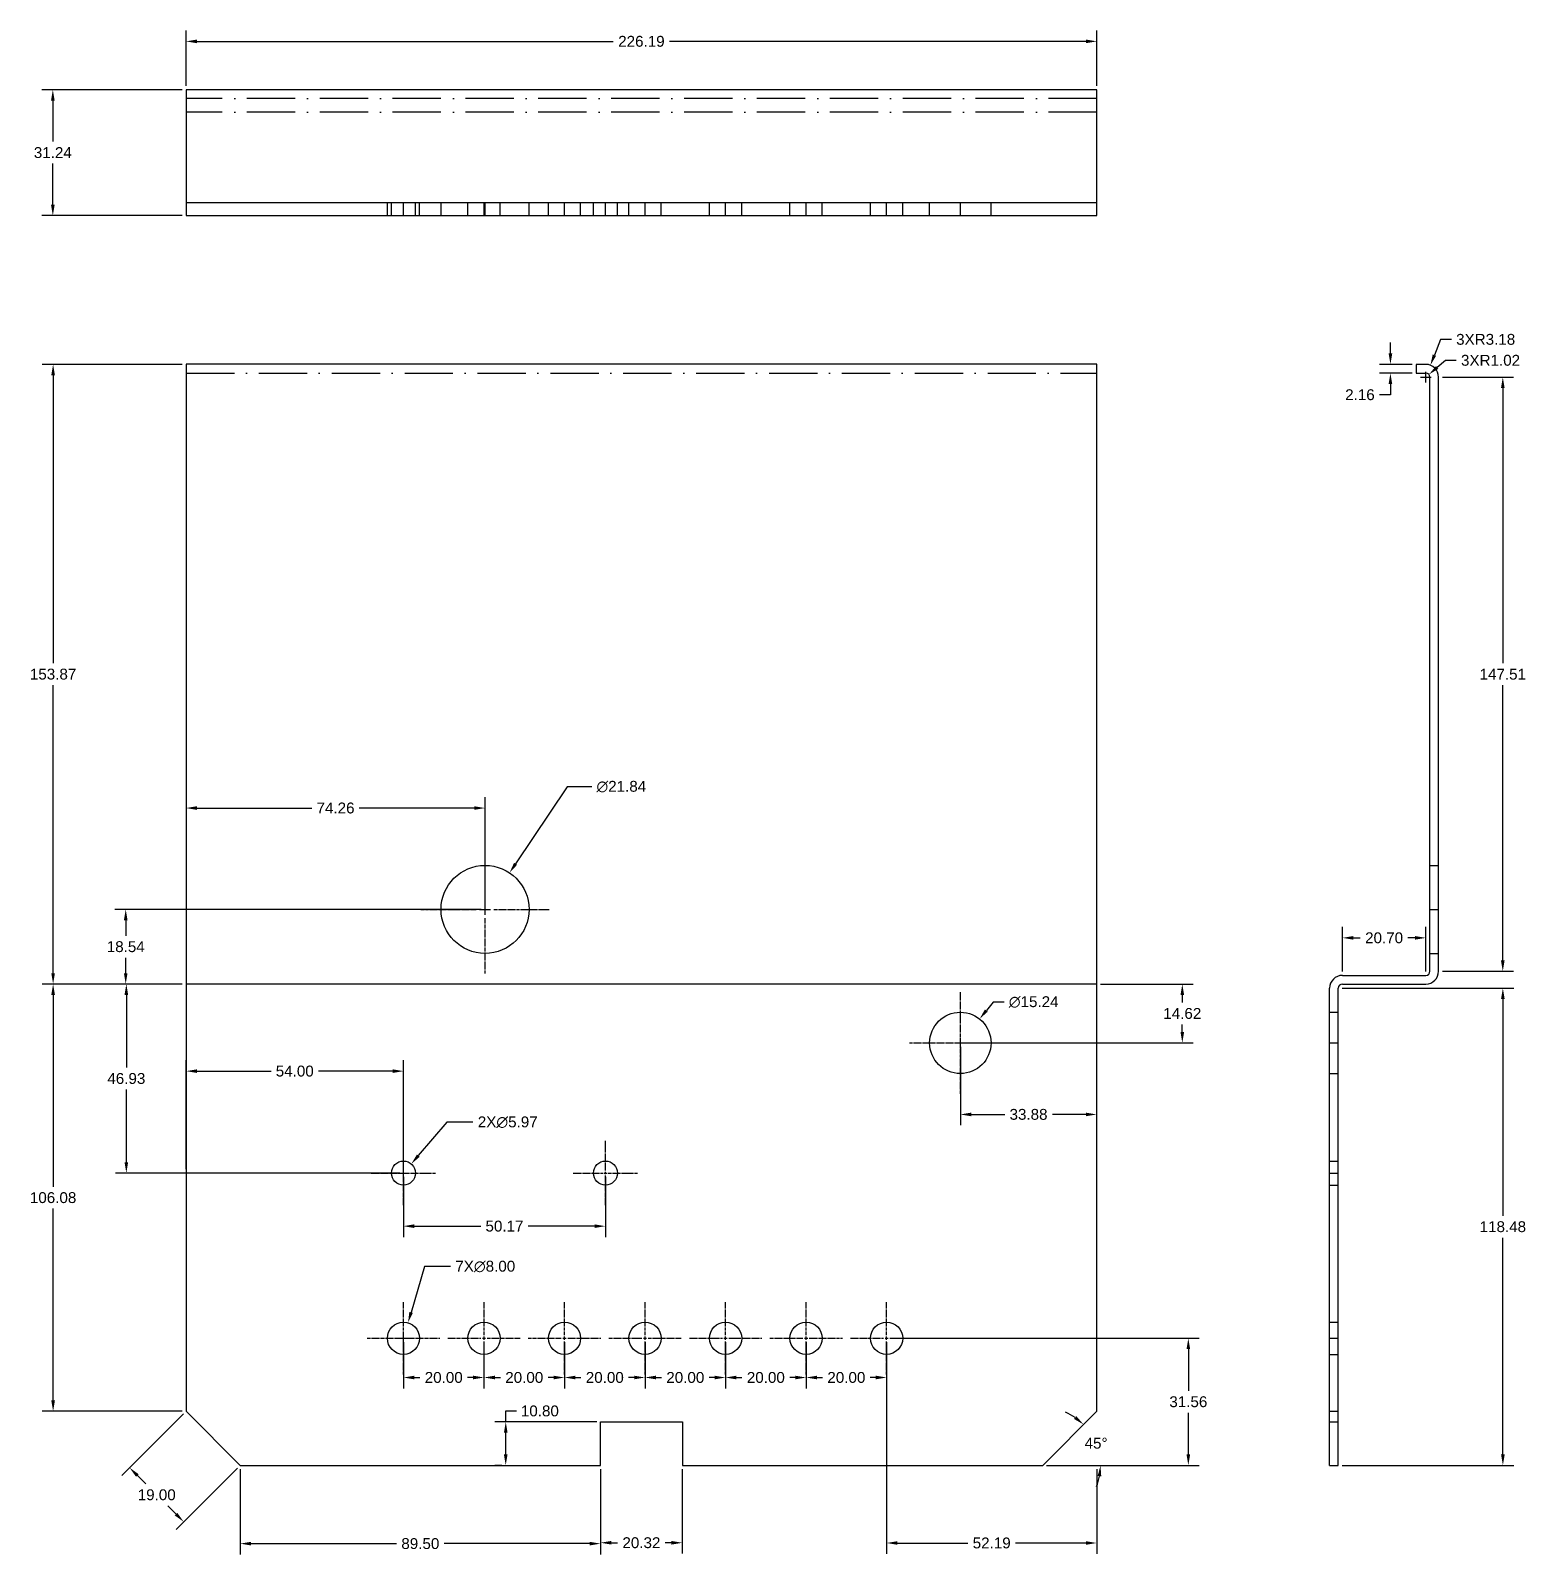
# Model space of a CAD drawing. Header units: millimetres. Extents: x 73 to 444, y 40 to 418.
import ezdxf

# ---------------------------------------------------------------- set-up
doc = ezdxf.new("R2010")
doc.units = ezdxf.units.MM
doc.header["$MEASUREMENT"] = 0
doc.linetypes.add('ACAD_ISO10W100', pattern=[18, 12, -3, 0, -3])
doc.linetypes.add('CENTER2', pattern=[1.125, 0.75, -0.125, 0.125, -0.125])
for name, color, linetype in [('Axe', 1, 'ACAD_ISO10W100'), ('Contur', 4, 'Continuous'), ('Cote', 3, 'Continuous'), ('Gauri', 6, 'Continuous'), ('Linii ascunse', 2, 'ACAD_ISO10W100')]:
    doc.layers.add(name, color=color, linetype=linetype)
doc.styles.get("Standard").update_dxf_attribs({"font": 'Arial.ttf'})
doc.dimstyles.get("Standard").update_dxf_attribs({"dimscale": 15, "dimtxt": 0.18, "dimasz": 0.18, "dimexe": 0.18, "dimexo": 0.0625, "dimgap": 0.09, "dimtad": 0, "dimtih": 1, "dimtoh": 1, "dimzin": 0, "dimdsep": 46, "dimtxsty": 'Standard', "dimcen": 0.09, "dimadec": 0, "dimazin": 0, "dimtfac": 1, "dimtofl": 0, "dimtmove": 0, "dimatfit": 3, "dimfxl": 1, "dimtolj": 1, "dimtzin": 0, "dimarcsym": 0})

# ---------------------------------------------------------------- blocks, each defined once
blk = doc.blocks.new('*U1')
at = {"layer": 'Axe', "color": 0, "linetype": 'CENTER2', "transparency": 16777216}
for p, q in [((0, 2.184), (0, 15.92)), ((-15.92, 0), (-2.184, 0)), ((2.184, 0), (15.92, 0)), ((0, -15.92), (0, -2.184))]:
    blk.add_line(p, q, dxfattribs=at)
at = {"layer": 'Axe', "color": 0, "linetype": 'Continuous', "transparency": 16777216}
for p, q in [((-1.092, 0), (1.092, 0)), ((0, -1.092), (0, 1.092))]:
    blk.add_line(p, q, dxfattribs=at)
blk = doc.blocks.new('*U2')
at = {"layer": 'Axe', "color": 0, "linetype": 'CENTER2', "transparency": 16777216}
for p, q in [((0, 1.524), (0, 12.62)), ((-12.62, 0), (-1.524, 0)), ((1.524, 0), (12.62, 0)), ((0, -12.62), (0, -1.524))]:
    blk.add_line(p, q, dxfattribs=at)
at = {"layer": 'Axe', "color": 0, "linetype": 'Continuous', "transparency": 16777216}
for p, q in [((-0.762, 0), (0.762, 0)), ((0, -0.762), (0, 0.762))]:
    blk.add_line(p, q, dxfattribs=at)
blk = doc.blocks.new('*U3')
at = {"layer": 'Axe', "color": 0, "linetype": 'CENTER2', "transparency": 16777216}
for p, q in [((0, 0.597), (0, 7.985)), ((-7.985, 0), (-0.597, 0)), ((0.597, 0), (7.985, 0)), ((0, -7.985), (0, -0.597))]:
    blk.add_line(p, q, dxfattribs=at)
at = {"layer": 'Axe', "color": 0, "linetype": 'Continuous', "transparency": 16777216}
for p, q in [((-0.2985, 0), (0.2985, 0)), ((0, -0.2985), (0, 0.2985))]:
    blk.add_line(p, q, dxfattribs=at)
blk = doc.blocks.new('*U4')
at = {"layer": 'Axe', "color": 0, "linetype": 'CENTER2', "transparency": 16777216}
for p, q in [((0, 0.597), (0, 7.985)), ((-7.985, 0), (-0.597, 0)), ((0.597, 0), (7.985, 0)), ((0, -7.985), (0, -0.597))]:
    blk.add_line(p, q, dxfattribs=at)
at = {"layer": 'Axe', "color": 0, "linetype": 'Continuous', "transparency": 16777216}
for p, q in [((-0.2985, 0), (0.2985, 0)), ((0, -0.2985), (0, 0.2985))]:
    blk.add_line(p, q, dxfattribs=at)
blk = doc.blocks.new('*U5')
at = {"layer": 'Axe', "color": 0, "linetype": 'CENTER2', "transparency": 16777216}
for p, q in [((0, 0.8), (0, 9)), ((-9, 0), (-0.8, 0)), ((0.8, 0), (9, 0)), ((0, -9), (0, -0.8))]:
    blk.add_line(p, q, dxfattribs=at)
at = {"layer": 'Axe', "color": 0, "linetype": 'Continuous', "transparency": 16777216}
for p, q in [((-0.4, 0), (0.4, 0)), ((0, -0.4), (0, 0.4))]:
    blk.add_line(p, q, dxfattribs=at)
blk = doc.blocks.new('*U6')
at = {"layer": 'Axe', "color": 0, "linetype": 'CENTER2', "transparency": 16777216}
for p, q in [((0, 0.8), (0, 9)), ((-9, 0), (-0.8, 0)), ((0.8, 0), (9, 0)), ((0, -9), (0, -0.8))]:
    blk.add_line(p, q, dxfattribs=at)
at = {"layer": 'Axe', "color": 0, "linetype": 'Continuous', "transparency": 16777216}
for p, q in [((-0.4, 0), (0.4, 0)), ((0, -0.4), (0, 0.4))]:
    blk.add_line(p, q, dxfattribs=at)
blk = doc.blocks.new('*U7')
at = {"layer": 'Axe', "color": 0, "linetype": 'CENTER2', "transparency": 16777216}
for p, q in [((0, 0.8), (0, 9)), ((-9, 0), (-0.8, 0)), ((0.8, 0), (9, 0)), ((0, -9), (0, -0.8))]:
    blk.add_line(p, q, dxfattribs=at)
at = {"layer": 'Axe', "color": 0, "linetype": 'Continuous', "transparency": 16777216}
for p, q in [((-0.4, 0), (0.4, 0)), ((0, -0.4), (0, 0.4))]:
    blk.add_line(p, q, dxfattribs=at)
blk = doc.blocks.new('*U8')
at = {"layer": 'Axe', "color": 0, "linetype": 'CENTER2', "transparency": 16777216}
for p, q in [((0, 0.8), (0, 9)), ((-9, 0), (-0.8, 0)), ((0.8, 0), (9, 0)), ((0, -9), (0, -0.8))]:
    blk.add_line(p, q, dxfattribs=at)
at = {"layer": 'Axe', "color": 0, "linetype": 'Continuous', "transparency": 16777216}
for p, q in [((-0.4, 0), (0.4, 0)), ((0, -0.4), (0, 0.4))]:
    blk.add_line(p, q, dxfattribs=at)
blk = doc.blocks.new('*U9')
at = {"layer": 'Axe', "color": 0, "linetype": 'CENTER2', "transparency": 16777216}
for p, q in [((0, 0.8), (0, 9)), ((-9, 0), (-0.8, 0)), ((0.8, 0), (9, 0)), ((0, -9), (0, -0.8))]:
    blk.add_line(p, q, dxfattribs=at)
at = {"layer": 'Axe', "color": 0, "linetype": 'Continuous', "transparency": 16777216}
for p, q in [((-0.4, 0), (0.4, 0)), ((0, -0.4), (0, 0.4))]:
    blk.add_line(p, q, dxfattribs=at)
blk = doc.blocks.new('*U10')
at = {"layer": 'Axe', "color": 0, "linetype": 'CENTER2', "transparency": 16777216}
for p, q in [((0, 0.8), (0, 9)), ((-9, 0), (-0.8, 0)), ((0.8, 0), (9, 0)), ((0, -9), (0, -0.8))]:
    blk.add_line(p, q, dxfattribs=at)
at = {"layer": 'Axe', "color": 0, "linetype": 'Continuous', "transparency": 16777216}
for p, q in [((-0.4, 0), (0.4, 0)), ((0, -0.4), (0, 0.4))]:
    blk.add_line(p, q, dxfattribs=at)
blk = doc.blocks.new('*U11')
at = {"layer": 'Axe', "color": 0, "linetype": 'CENTER2', "transparency": 16777216}
for p, q in [((0, 0.8), (0, 9)), ((-9, 0), (-0.8, 0)), ((0.8, 0), (9, 0)), ((0, -9), (0, -0.8))]:
    blk.add_line(p, q, dxfattribs=at)
at = {"layer": 'Axe', "color": 0, "linetype": 'Continuous', "transparency": 16777216}
for p, q in [((-0.4, 0), (0.4, 0)), ((0, -0.4), (0, 0.4))]:
    blk.add_line(p, q, dxfattribs=at)
blk = doc.blocks.new('*D12')
at = {"layer": 'Cote', "color": 0, "lineweight": -2, "transparency": 16777216}
for p, q in [((110.8, 335.11), (76.02, 335.11)), ((78.72, 332.41), (78.72, 260.91)), ((78.72, 183.94), (78.72, 255.45)), ((110.8, 181.24), (76.02, 181.24))]:
    blk.add_line(p, q, dxfattribs=at)
at = {"layer": 'Cote', "color": 0, "transparency": 16777216}
for points in [[(78.27, 332.41), (79.17, 332.41), (78.72, 335.11)], [(78.27, 183.94), (79.17, 183.94), (78.72, 181.24)]]:
    blk.add_solid(points, dxfattribs=at)
at = {"layer": 'Defpoints', "color": 0, "transparency": 16777216}
for p in [(111.74, 335.11), (78.72, 181.24), (111.74, 181.24)]:
    blk.add_point(p, dxfattribs=at)
at = {"layer": 'Cote', "color": 0, "transparency": 16777216, "insert": (78.72, 258.18), "char_height": 2.7, "attachment_point": 5}
blk.add_mtext('\\A1;153.87', dxfattribs=at)
blk = doc.blocks.new('*D13')
at = {"layer": 'Cote', "color": 0, "lineweight": -2, "transparency": 16777216}
for p, q in [((110.8, 181.24), (76.02, 181.24)), ((78.72, 178.54), (78.72, 130.93)), ((78.72, 77.86), (78.72, 125.48)), ((110.8, 75.16), (76.02, 75.16))]:
    blk.add_line(p, q, dxfattribs=at)
at = {"layer": 'Cote', "color": 0, "transparency": 16777216}
for points in [[(78.27, 178.54), (79.17, 178.54), (78.72, 181.24)], [(78.27, 77.86), (79.17, 77.86), (78.72, 75.16)]]:
    blk.add_solid(points, dxfattribs=at)
at = {"layer": 'Defpoints', "color": 0, "transparency": 16777216}
for p in [(111.74, 181.24), (78.72, 75.16), (111.74, 75.16)]:
    blk.add_point(p, dxfattribs=at)
at = {"layer": 'Cote', "color": 0, "transparency": 16777216, "insert": (78.72, 128.2), "char_height": 2.7, "attachment_point": 5}
blk.add_mtext('\\A1;106.08', dxfattribs=at)
blk = doc.blocks.new('*D16')
at = {"layer": 'Cote', "color": 0, "lineweight": -2, "transparency": 16777216}
for p, q in [((214.68, 60.8), (214.68, 39.82)), ((235, 60.8), (235, 39.82)), ((217.38, 42.52), (218.93, 42.52)), ((232.3, 42.52), (230.76, 42.52))]:
    blk.add_line(p, q, dxfattribs=at)
at = {"layer": 'Cote', "color": 0, "transparency": 16777216}
for points in [[(217.38, 42.97), (217.38, 42.07), (214.68, 42.52)], [(232.3, 42.97), (232.3, 42.07), (235, 42.52)]]:
    blk.add_solid(points, dxfattribs=at)
at = {"layer": 'Defpoints', "color": 0, "transparency": 16777216}
for p in [(214.68, 61.74), (235, 61.74), (235, 42.52)]:
    blk.add_point(p, dxfattribs=at)
at = {"layer": 'Cote', "color": 0, "transparency": 16777216, "insert": (224.84, 42.52), "char_height": 2.7, "attachment_point": 5}
blk.add_mtext('\\A1;20.32', dxfattribs=at)
blk = doc.blocks.new('*D18')
at = {"layer": 'Cote', "color": 0, "lineweight": -2, "transparency": 16777216}
blk.add_line((325.44, 61.74), (341.56, 61.74), dxfattribs=at)
for start, end in [(55.7931, 66.5862), (338.4138, 349.2069)]:
    blk.add_arc((324.5, 61.74), 14.35, start, end, dxfattribs=at)
at = {"layer": 'Cote', "color": 0, "transparency": 16777216}
for points in [[(332.86, 73.95), (332.29, 73.26), (334.65, 71.89)], [(338.16, 59.09), (339.05, 59.01), (338.86, 61.74)]]:
    blk.add_solid(points, dxfattribs=at)
at = {"layer": 'Defpoints', "color": 0, "transparency": 16777216}
for p in [(337.93, 75.16), (338.37, 65.45), (235, 61.74), (324.5, 61.74), (324.5, 61.74)]:
    blk.add_point(p, dxfattribs=at)
at = {"layer": 'Cote', "color": 0, "transparency": 16777216, "insert": (337.77, 67.23), "char_height": 2.7, "attachment_point": 5}
blk.add_mtext('\\A1;45°', dxfattribs=at)
blk = doc.blocks.new('*D19')
at = {"layer": 'Cote', "color": 0, "lineweight": -2, "transparency": 16777216}
for p, q in [((165.74, 133.38), (165.74, 118.43)), ((215.91, 133.38), (215.91, 118.43)), ((168.44, 121.13), (184.92, 121.13)), ((213.21, 121.13), (196.73, 121.13))]:
    blk.add_line(p, q, dxfattribs=at)
at = {"layer": 'Cote', "color": 0, "transparency": 16777216}
for points in [[(168.44, 121.58), (168.44, 120.68), (165.74, 121.13)], [(213.21, 121.58), (213.21, 120.68), (215.91, 121.13)]]:
    blk.add_solid(points, dxfattribs=at)
at = {"layer": 'Defpoints', "color": 0, "transparency": 16777216}
for p in [(165.74, 134.31), (215.91, 134.31), (215.91, 121.13)]:
    blk.add_point(p, dxfattribs=at)
at = {"layer": 'Cote', "color": 0, "transparency": 16777216, "insert": (190.83, 121.13), "char_height": 2.7, "attachment_point": 5}
blk.add_mtext('\\A1;50.17', dxfattribs=at)
blk = doc.blocks.new('*D20')
at = {"layer": 'Cote', "color": 0, "lineweight": -2, "transparency": 16777216}
for p, q in [((176.51, 146.93), (169.43, 138.64)), ((182.99, 146.93), (176.51, 146.93)), ((164.39, 134.31), (167.09, 134.31)), ((165.74, 132.96), (165.74, 135.66))]:
    blk.add_line(p, q, dxfattribs=at)
at = {"layer": 'Cote', "color": 0, "transparency": 16777216}
blk.add_solid([(169.09, 138.93), (169.77, 138.35), (167.68, 136.58)], dxfattribs=at)
at = {"layer": 'Defpoints', "color": 0, "transparency": 16777216}
for p in [(167.68, 136.58), (163.8, 132.04)]:
    blk.add_point(p, dxfattribs=at)
at = {"layer": 'Cote', "color": 0, "transparency": 16777216, "insert": (191.64, 146.93), "char_height": 2.7, "attachment_point": 5}
blk.add_mtext('\\A1;2X∅5.97', dxfattribs=at)
blk = doc.blocks.new('*D22')
at = {"layer": 'Cote', "color": 0, "lineweight": -2, "transparency": 16777216}
for p, q in [((206.43, 230.25), (193.59, 211.1)), ((212.49, 230.25), (206.43, 230.25)), ((186, 198.43), (186, 201.13)), ((184.65, 199.78), (187.35, 199.78))]:
    blk.add_line(p, q, dxfattribs=at)
at = {"layer": 'Cote', "color": 0, "transparency": 16777216}
blk.add_solid([(193.21, 211.35), (193.96, 210.85), (192.08, 208.85)], dxfattribs=at)
at = {"layer": 'Defpoints', "color": 0, "transparency": 16777216}
for p in [(192.08, 208.85), (179.92, 190.71)]:
    blk.add_point(p, dxfattribs=at)
at = {"layer": 'Cote', "color": 0, "transparency": 16777216, "insert": (219.85, 230.25), "char_height": 2.7, "attachment_point": 5}
blk.add_mtext('\\A1;∅21.84', dxfattribs=at)
blk = doc.blocks.new('*D23')
at = {"layer": 'Cote', "color": 0, "lineweight": -2, "transparency": 16777216}
for p, q in [((185.06, 199.78), (94.06, 199.78)), ((96.76, 197.08), (96.76, 193.24)), ((96.76, 183.94), (96.76, 187.79)), ((110.8, 181.24), (94.06, 181.24))]:
    blk.add_line(p, q, dxfattribs=at)
at = {"layer": 'Cote', "color": 0, "transparency": 16777216}
for points in [[(96.31, 197.08), (97.21, 197.08), (96.76, 199.78)], [(96.31, 183.94), (97.21, 183.94), (96.76, 181.24)]]:
    blk.add_solid(points, dxfattribs=at)
at = {"layer": 'Defpoints', "color": 0, "transparency": 16777216}
for p in [(186, 199.78), (96.76, 181.24), (111.74, 181.24)]:
    blk.add_point(p, dxfattribs=at)
at = {"layer": 'Cote', "color": 0, "transparency": 16777216, "insert": (96.76, 190.51), "char_height": 2.7, "attachment_point": 5}
blk.add_mtext('\\A1;18.54', dxfattribs=at)
blk = doc.blocks.new('*D24')
at = {"layer": 'Cote', "color": 0, "lineweight": -2, "transparency": 16777216}
for p, q in [((338.87, 181.24), (361.88, 181.24)), ((359.18, 178.54), (359.18, 176.66)), ((359.18, 169.32), (359.18, 171.21)), ((304.99, 166.62), (361.88, 166.62))]:
    blk.add_line(p, q, dxfattribs=at)
at = {"layer": 'Cote', "color": 0, "transparency": 16777216}
for points in [[(358.73, 178.54), (359.63, 178.54), (359.18, 181.24)], [(358.73, 169.32), (359.63, 169.32), (359.18, 166.62)]]:
    blk.add_solid(points, dxfattribs=at)
at = {"layer": 'Defpoints', "color": 0, "transparency": 16777216}
for p in [(337.93, 181.24), (359.18, 181.24), (304.05, 166.62)]:
    blk.add_point(p, dxfattribs=at)
at = {"layer": 'Cote', "color": 0, "transparency": 16777216, "insert": (359.18, 173.93), "char_height": 2.7, "attachment_point": 5}
blk.add_mtext('\\A1;14.62', dxfattribs=at)
blk = doc.blocks.new('*D25')
at = {"layer": 'Cote', "color": 0, "lineweight": -2, "transparency": 16777216}
for p, q in [((304.05, 165.69), (304.05, 146.17)), ((337.93, 149.81), (337.93, 151.57)), ((306.75, 148.87), (315.08, 148.87)), ((335.23, 148.87), (326.9, 148.87))]:
    blk.add_line(p, q, dxfattribs=at)
at = {"layer": 'Cote', "color": 0, "transparency": 16777216}
for points in [[(306.75, 149.32), (306.75, 148.42), (304.05, 148.87)], [(335.23, 149.32), (335.23, 148.42), (337.93, 148.87)]]:
    blk.add_solid(points, dxfattribs=at)
at = {"layer": 'Defpoints', "color": 0, "transparency": 16777216}
for p in [(304.05, 166.62), (337.93, 148.87), (337.93, 148.87)]:
    blk.add_point(p, dxfattribs=at)
at = {"layer": 'Cote', "color": 0, "transparency": 16777216, "insert": (320.99, 148.87), "char_height": 2.7, "attachment_point": 5}
blk.add_mtext('\\A1;33.88', dxfattribs=at)
blk = doc.blocks.new('*D26')
at = {"layer": 'Cote', "color": 0, "lineweight": -2, "transparency": 16777216}
for p, q in [((111.74, 334.18), (111.74, 222.24)), ((186, 200.72), (186, 227.64)), ((114.44, 224.94), (142.98, 224.94)), ((183.3, 224.94), (154.77, 224.94))]:
    blk.add_line(p, q, dxfattribs=at)
at = {"layer": 'Cote', "color": 0, "transparency": 16777216}
for points in [[(114.44, 225.39), (114.44, 224.49), (111.74, 224.94)], [(183.3, 225.39), (183.3, 224.49), (186, 224.94)]]:
    blk.add_solid(points, dxfattribs=at)
at = {"layer": 'Defpoints', "color": 0, "transparency": 16777216}
for p in [(111.74, 335.11), (111.74, 224.94), (186, 199.78)]:
    blk.add_point(p, dxfattribs=at)
at = {"layer": 'Cote', "color": 0, "transparency": 16777216, "insert": (148.87, 224.94), "char_height": 2.7, "attachment_point": 5}
blk.add_mtext('\\A1;74.26', dxfattribs=at)
blk = doc.blocks.new('*D27')
at = {"layer": 'Cote', "color": 0, "lineweight": -2, "transparency": 16777216}
for p, q in [((170.97, 111.1), (167.63, 99.72)), ((177.44, 111.1), (170.97, 111.1)), ((165.74, 91.94), (165.74, 94.64)), ((164.39, 93.29), (167.09, 93.29))]:
    blk.add_line(p, q, dxfattribs=at)
at = {"layer": 'Cote', "color": 0, "transparency": 16777216}
blk.add_solid([(167.2, 99.85), (168.06, 99.6), (166.87, 97.13)], dxfattribs=at)
at = {"layer": 'Defpoints', "color": 0, "transparency": 16777216}
for p in [(166.87, 97.13), (164.62, 89.46)]:
    blk.add_point(p, dxfattribs=at)
at = {"layer": 'Cote', "color": 0, "transparency": 16777216, "insert": (186.06, 111.1), "char_height": 2.7, "attachment_point": 5}
blk.add_mtext('\\A1;7X∅8.00', dxfattribs=at)
blk = doc.blocks.new('*D30')
at = {"layer": 'Cote', "color": 0, "lineweight": -2, "transparency": 16777216}
for p, q in [((312.2, 176.78), (310.51, 174.67)), ((314.9, 176.78), (312.2, 176.78)), ((302.7, 166.62), (305.4, 166.62)), ((304.05, 165.27), (304.05, 167.97))]:
    blk.add_line(p, q, dxfattribs=at)
at = {"layer": 'Cote', "color": 0, "transparency": 16777216}
blk.add_solid([(310.16, 174.95), (310.86, 174.39), (308.82, 172.57)], dxfattribs=at)
at = {"layer": 'Defpoints', "color": 0, "transparency": 16777216}
for p in [(308.82, 172.57), (299.28, 160.68)]:
    blk.add_point(p, dxfattribs=at)
at = {"layer": 'Cote', "color": 0, "transparency": 16777216, "insert": (322.27, 176.78), "char_height": 2.7, "attachment_point": 5}
blk.add_mtext('\\A1;∅15.24', dxfattribs=at)
blk = doc.blocks.new('*D33')
at = {"layer": 'Cote', "color": 0, "lineweight": -2, "transparency": 16777216}
for p, q in [((111.08, 74.5), (95.82, 59.23)), ((124.52, 61.07), (109.26, 45.8)), ((99.64, 59.23), (101.72, 57.15)), ((109.26, 49.62), (107.18, 51.69))]:
    blk.add_line(p, q, dxfattribs=at)
at = {"layer": 'Cote', "color": 0, "transparency": 16777216}
for points in [[(99.96, 59.55), (99.32, 58.91), (97.73, 61.14)], [(109.58, 49.93), (108.94, 49.3), (111.17, 47.71)]]:
    blk.add_solid(points, dxfattribs=at)
at = {"layer": 'Defpoints', "color": 0, "transparency": 16777216}
for p in [(111.74, 75.16), (125.18, 61.74), (111.17, 47.71)]:
    blk.add_point(p, dxfattribs=at)
at = {"layer": 'Cote', "color": 0, "transparency": 16777216, "insert": (104.45, 54.42), "char_height": 2.7, "attachment_point": 5}
blk.add_mtext('\\A1;19.00', dxfattribs=at)
blk = doc.blocks.new('*D34')
at = {"layer": 'Cote', "color": 0, "lineweight": -2, "transparency": 16777216}
for p, q in [((286.68, 93.29), (363.38, 93.29)), ((360.68, 90.59), (360.68, 80.24)), ((360.68, 64.44), (360.68, 74.79)), ((325.44, 61.74), (363.38, 61.74))]:
    blk.add_line(p, q, dxfattribs=at)
at = {"layer": 'Cote', "color": 0, "transparency": 16777216}
for points in [[(360.23, 90.59), (361.13, 90.59), (360.68, 93.29)], [(360.23, 64.44), (361.13, 64.44), (360.68, 61.74)]]:
    blk.add_solid(points, dxfattribs=at)
at = {"layer": 'Defpoints', "color": 0, "transparency": 16777216}
for p in [(285.74, 93.29), (324.5, 61.74), (360.68, 61.74)]:
    blk.add_point(p, dxfattribs=at)
at = {"layer": 'Cote', "color": 0, "transparency": 16777216, "insert": (360.68, 77.52), "char_height": 2.7, "attachment_point": 5}
blk.add_mtext('\\A1;31.56', dxfattribs=at)
blk = doc.blocks.new('*D35')
at = {"layer": 'Cote', "color": 0, "lineweight": -2, "transparency": 16777216}
for p, q in [((285.74, 92.36), (285.74, 39.76)), ((337.93, 60.8), (337.93, 39.76)), ((288.44, 42.46), (305.93, 42.46)), ((335.23, 42.46), (317.75, 42.46))]:
    blk.add_line(p, q, dxfattribs=at)
at = {"layer": 'Cote', "color": 0, "transparency": 16777216}
for points in [[(288.44, 42.91), (288.44, 42.01), (285.74, 42.46)], [(335.23, 42.91), (335.23, 42.01), (337.93, 42.46)]]:
    blk.add_solid(points, dxfattribs=at)
at = {"layer": 'Defpoints', "color": 0, "transparency": 16777216}
for p in [(285.74, 93.29), (337.93, 61.74), (337.93, 42.46)]:
    blk.add_point(p, dxfattribs=at)
at = {"layer": 'Cote', "color": 0, "transparency": 16777216, "insert": (311.84, 42.46), "char_height": 2.7, "attachment_point": 5}
blk.add_mtext('\\A1;52.19', dxfattribs=at)
blk = doc.blocks.new('*D36')
at = {"layer": 'Cote', "color": 0, "lineweight": -2, "transparency": 16777216}
for p, q in [((125.18, 60.8), (125.18, 39.6)), ((214.68, 60.8), (214.68, 39.6)), ((127.88, 42.3), (164.03, 42.3)), ((211.98, 42.3), (175.84, 42.3))]:
    blk.add_line(p, q, dxfattribs=at)
at = {"layer": 'Cote', "color": 0, "transparency": 16777216}
for points in [[(127.88, 42.75), (127.88, 41.85), (125.18, 42.3)], [(211.98, 42.75), (211.98, 41.85), (214.68, 42.3)]]:
    blk.add_solid(points, dxfattribs=at)
at = {"layer": 'Defpoints', "color": 0, "transparency": 16777216}
for p in [(125.18, 61.74), (214.68, 61.74), (214.68, 42.3)]:
    blk.add_point(p, dxfattribs=at)
at = {"layer": 'Cote', "color": 0, "transparency": 16777216, "insert": (169.93, 42.3), "char_height": 2.7, "attachment_point": 5}
blk.add_mtext('\\A1;89.50', dxfattribs=at)
blk = doc.blocks.new('*D37')
at = {"layer": 'Cote', "color": 0, "lineweight": -2, "transparency": 16777216}
for p, q in [((213.75, 72.54), (188.44, 72.54)), ((191.14, 72.54), (191.14, 75.24)), ((191.14, 75.24), (193.84, 75.24)), ((191.14, 64.44), (191.14, 69.84)), ((190.21, 61.74), (188.44, 61.74))]:
    blk.add_line(p, q, dxfattribs=at)
at = {"layer": 'Cote', "color": 0, "transparency": 16777216}
for points in [[(190.69, 69.84), (191.59, 69.84), (191.14, 72.54)], [(190.69, 64.44), (191.59, 64.44), (191.14, 61.74)]]:
    blk.add_solid(points, dxfattribs=at)
at = {"layer": 'Defpoints', "color": 0, "transparency": 16777216}
for p in [(191.14, 72.54), (214.68, 72.54), (191.14, 61.74)]:
    blk.add_point(p, dxfattribs=at)
at = {"layer": 'Cote', "color": 0, "transparency": 16777216, "insert": (199.62, 75.24), "char_height": 2.7, "attachment_point": 5}
blk.add_mtext('\\A1;10.80', dxfattribs=at)
blk = doc.blocks.new('*D38')
at = {"layer": 'Cote', "color": 0, "lineweight": -2, "transparency": 16777216}
for p, q in [((110.8, 181.24), (94.21, 181.24)), ((96.91, 178.54), (96.91, 160.51)), ((96.91, 137.01), (96.91, 155.05)), ((164.8, 134.31), (94.21, 134.31))]:
    blk.add_line(p, q, dxfattribs=at)
at = {"layer": 'Cote', "color": 0, "transparency": 16777216}
for points in [[(96.46, 178.54), (97.36, 178.54), (96.91, 181.24)], [(96.46, 137.01), (97.36, 137.01), (96.91, 134.31)]]:
    blk.add_solid(points, dxfattribs=at)
at = {"layer": 'Defpoints', "color": 0, "transparency": 16777216}
for p in [(96.91, 181.24), (111.74, 181.24), (165.74, 134.31)]:
    blk.add_point(p, dxfattribs=at)
at = {"layer": 'Cote', "color": 0, "transparency": 16777216, "insert": (96.91, 157.78), "char_height": 2.7, "attachment_point": 5}
blk.add_mtext('\\A1;46.93', dxfattribs=at)
blk = doc.blocks.new('*D40')
at = {"layer": 'Cote', "color": 0, "lineweight": -2, "transparency": 16777216}
for p, q in [((111.74, 135.25), (111.74, 162.32)), ((114.44, 159.62), (132.84, 159.62)), ((163.04, 159.62), (144.64, 159.62)), ((165.74, 135.25), (165.74, 162.32))]:
    blk.add_line(p, q, dxfattribs=at)
at = {"layer": 'Cote', "color": 0, "transparency": 16777216}
for points in [[(114.44, 160.07), (114.44, 159.17), (111.74, 159.62)], [(163.04, 160.07), (163.04, 159.17), (165.74, 159.62)]]:
    blk.add_solid(points, dxfattribs=at)
at = {"layer": 'Defpoints', "color": 0, "transparency": 16777216}
for p in [(111.74, 159.62), (111.74, 134.31), (165.74, 134.31)]:
    blk.add_point(p, dxfattribs=at)
at = {"layer": 'Cote', "color": 0, "transparency": 16777216, "insert": (138.74, 159.62), "char_height": 2.7, "attachment_point": 5}
blk.add_mtext('\\A1;54.00', dxfattribs=at)
blk = doc.blocks.new('*D41')
at = {"layer": 'Cote', "color": 0, "lineweight": -2, "transparency": 16777216}
for p, q in [((165.74, 92.36), (165.74, 80.85)), ((185.74, 92.36), (185.74, 80.85)), ((168.44, 83.55), (169.82, 83.55)), ((183.04, 83.55), (181.67, 83.55))]:
    blk.add_line(p, q, dxfattribs=at)
at = {"layer": 'Cote', "color": 0, "transparency": 16777216}
for points in [[(168.44, 84), (168.44, 83.1), (165.74, 83.55)], [(183.04, 84), (183.04, 83.1), (185.74, 83.55)]]:
    blk.add_solid(points, dxfattribs=at)
at = {"layer": 'Defpoints', "color": 0, "transparency": 16777216}
for p in [(165.74, 93.29), (185.74, 93.29), (185.74, 83.55)]:
    blk.add_point(p, dxfattribs=at)
at = {"layer": 'Cote', "color": 0, "transparency": 16777216, "insert": (175.74, 83.55), "char_height": 2.7, "attachment_point": 5}
blk.add_mtext('\\A1;20.00', dxfattribs=at)
blk = doc.blocks.new('*D42')
at = {"layer": 'Cote', "color": 0, "lineweight": -2, "transparency": 16777216}
for p, q in [((185.74, 92.36), (185.74, 80.85)), ((205.74, 92.36), (205.74, 80.85)), ((188.44, 83.55), (189.82, 83.55)), ((203.04, 83.55), (201.67, 83.55))]:
    blk.add_line(p, q, dxfattribs=at)
at = {"layer": 'Cote', "color": 0, "transparency": 16777216}
for points in [[(188.44, 84), (188.44, 83.1), (185.74, 83.55)], [(203.04, 84), (203.04, 83.1), (205.74, 83.55)]]:
    blk.add_solid(points, dxfattribs=at)
at = {"layer": 'Defpoints', "color": 0, "transparency": 16777216}
for p in [(185.74, 93.29), (205.74, 93.29), (205.74, 83.55)]:
    blk.add_point(p, dxfattribs=at)
at = {"layer": 'Cote', "color": 0, "transparency": 16777216, "insert": (195.74, 83.55), "char_height": 2.7, "attachment_point": 5}
blk.add_mtext('\\A1;20.00', dxfattribs=at)
blk = doc.blocks.new('*D43')
at = {"layer": 'Cote', "color": 0, "lineweight": -2, "transparency": 16777216}
for p, q in [((205.74, 92.36), (205.74, 80.85)), ((225.74, 92.36), (225.74, 80.85)), ((208.44, 83.55), (209.82, 83.55)), ((223.04, 83.55), (221.67, 83.55))]:
    blk.add_line(p, q, dxfattribs=at)
at = {"layer": 'Cote', "color": 0, "transparency": 16777216}
for points in [[(208.44, 84), (208.44, 83.1), (205.74, 83.55)], [(223.04, 84), (223.04, 83.1), (225.74, 83.55)]]:
    blk.add_solid(points, dxfattribs=at)
at = {"layer": 'Defpoints', "color": 0, "transparency": 16777216}
for p in [(205.74, 93.29), (225.74, 93.29), (225.74, 83.55)]:
    blk.add_point(p, dxfattribs=at)
at = {"layer": 'Cote', "color": 0, "transparency": 16777216, "insert": (215.74, 83.55), "char_height": 2.7, "attachment_point": 5}
blk.add_mtext('\\A1;20.00', dxfattribs=at)
blk = doc.blocks.new('*D44')
at = {"layer": 'Cote', "color": 0, "lineweight": -2, "transparency": 16777216}
for p, q in [((225.74, 92.36), (225.74, 80.85)), ((245.74, 92.36), (245.74, 80.85)), ((228.44, 83.55), (229.82, 83.55)), ((243.04, 83.55), (241.67, 83.55))]:
    blk.add_line(p, q, dxfattribs=at)
at = {"layer": 'Cote', "color": 0, "transparency": 16777216}
for points in [[(228.44, 84), (228.44, 83.1), (225.74, 83.55)], [(243.04, 84), (243.04, 83.1), (245.74, 83.55)]]:
    blk.add_solid(points, dxfattribs=at)
at = {"layer": 'Defpoints', "color": 0, "transparency": 16777216}
for p in [(225.74, 93.29), (245.74, 93.29), (245.74, 83.55)]:
    blk.add_point(p, dxfattribs=at)
at = {"layer": 'Cote', "color": 0, "transparency": 16777216, "insert": (235.74, 83.55), "char_height": 2.7, "attachment_point": 5}
blk.add_mtext('\\A1;20.00', dxfattribs=at)
blk = doc.blocks.new('*D45')
at = {"layer": 'Cote', "color": 0, "lineweight": -2, "transparency": 16777216}
for p, q in [((245.74, 92.36), (245.74, 80.85)), ((265.74, 92.36), (265.74, 80.85)), ((248.44, 83.55), (249.82, 83.55)), ((263.04, 83.55), (261.67, 83.55))]:
    blk.add_line(p, q, dxfattribs=at)
at = {"layer": 'Cote', "color": 0, "transparency": 16777216}
for points in [[(248.44, 84), (248.44, 83.1), (245.74, 83.55)], [(263.04, 84), (263.04, 83.1), (265.74, 83.55)]]:
    blk.add_solid(points, dxfattribs=at)
at = {"layer": 'Defpoints', "color": 0, "transparency": 16777216}
for p in [(245.74, 93.29), (265.74, 93.29), (265.74, 83.55)]:
    blk.add_point(p, dxfattribs=at)
at = {"layer": 'Cote', "color": 0, "transparency": 16777216, "insert": (255.74, 83.55), "char_height": 2.7, "attachment_point": 5}
blk.add_mtext('\\A1;20.00', dxfattribs=at)
blk = doc.blocks.new('*D46')
at = {"layer": 'Cote', "color": 0, "lineweight": -2, "transparency": 16777216}
for p, q in [((265.74, 92.36), (265.74, 80.85)), ((285.74, 92.36), (285.74, 80.85)), ((268.44, 83.55), (269.82, 83.55)), ((283.04, 83.55), (281.67, 83.55))]:
    blk.add_line(p, q, dxfattribs=at)
at = {"layer": 'Cote', "color": 0, "transparency": 16777216}
for points in [[(268.44, 84), (268.44, 83.1), (265.74, 83.55)], [(283.04, 84), (283.04, 83.1), (285.74, 83.55)]]:
    blk.add_solid(points, dxfattribs=at)
at = {"layer": 'Defpoints', "color": 0, "transparency": 16777216}
for p in [(265.74, 93.29), (285.74, 93.29), (285.74, 83.55)]:
    blk.add_point(p, dxfattribs=at)
at = {"layer": 'Cote', "color": 0, "transparency": 16777216, "insert": (275.74, 83.55), "char_height": 2.7, "attachment_point": 5}
blk.add_mtext('\\A1;20.00', dxfattribs=at)
blk = doc.blocks.new('*D47')
at = {"layer": 'Cote', "color": 0, "lineweight": -2, "transparency": 16777216}
for p, q in [((410.87, 337.81), (410.87, 340.51)), ((416.29, 335.11), (408.17, 335.11)), ((416.29, 332.95), (408.17, 332.95)), ((410.87, 330.25), (410.87, 327.55)), ((410.87, 327.55), (408.17, 327.55))]:
    blk.add_line(p, q, dxfattribs=at)
at = {"layer": 'Cote', "color": 0, "transparency": 16777216}
for points in [[(410.42, 337.81), (411.32, 337.81), (410.87, 335.11)], [(410.42, 330.25), (411.32, 330.25), (410.87, 332.95)]]:
    blk.add_solid(points, dxfattribs=at)
at = {"layer": 'Defpoints', "color": 0, "transparency": 16777216}
for p in [(417.23, 335.11), (410.87, 332.95), (417.23, 332.95)]:
    blk.add_point(p, dxfattribs=at)
at = {"layer": 'Cote', "color": 0, "transparency": 16777216, "insert": (403.3, 327.55), "char_height": 2.7, "attachment_point": 5}
blk.add_mtext('\\A1;2.16', dxfattribs=at)
blk = doc.blocks.new('*D48')
at = {"layer": 'Cote', "color": 0, "lineweight": -2, "transparency": 16777216}
for p, q in [((423.77, 331.93), (441.48, 331.93)), ((438.78, 329.23), (438.78, 260.9)), ((438.78, 187.12), (438.78, 255.44)), ((423.77, 184.42), (441.48, 184.42))]:
    blk.add_line(p, q, dxfattribs=at)
at = {"layer": 'Cote', "color": 0, "transparency": 16777216}
for points in [[(438.33, 329.23), (439.23, 329.23), (438.78, 331.93)], [(438.33, 187.12), (439.23, 187.12), (438.78, 184.42)]]:
    blk.add_solid(points, dxfattribs=at)
at = {"layer": 'Defpoints', "color": 0, "transparency": 16777216}
for p in [(422.83, 331.93), (438.78, 331.93), (422.83, 184.42)]:
    blk.add_point(p, dxfattribs=at)
at = {"layer": 'Cote', "color": 0, "transparency": 16777216, "insert": (438.78, 258.17), "char_height": 2.7, "attachment_point": 5}
blk.add_mtext('\\A1;147.51', dxfattribs=at)
blk = doc.blocks.new('*D49')
at = {"layer": 'Cote', "color": 0, "lineweight": -2, "transparency": 16777216}
for p, q in [((419.65, 330.58), (419.65, 333.28)), ((424.53, 336.1), (422.48, 334.34)), ((427.23, 336.1), (424.53, 336.1)), ((418.3, 331.93), (421, 331.93))]:
    blk.add_line(p, q, dxfattribs=at)
at = {"layer": 'Cote', "color": 0, "transparency": 16777216}
blk.add_solid([(422.19, 334.69), (422.77, 334), (420.43, 332.59)], dxfattribs=at)
at = {"layer": 'Defpoints', "color": 0, "transparency": 16777216}
for p in [(419.65, 331.93), (420.43, 332.59)]:
    blk.add_point(p, dxfattribs=at)
at = {"layer": 'Cote', "color": 0, "transparency": 16777216, "insert": (435.74, 336.1), "char_height": 2.7, "attachment_point": 5}
blk.add_mtext('\\A1;3XR1.02', dxfattribs=at)
blk = doc.blocks.new('*D50')
at = {"layer": 'Cote', "color": 0, "lineweight": -2, "transparency": 16777216}
for p, q in [((423.31, 341.3), (421.79, 337.4)), ((426.01, 341.3), (423.31, 341.3)), ((419.65, 330.58), (419.65, 333.28)), ((418.3, 331.93), (421, 331.93))]:
    blk.add_line(p, q, dxfattribs=at)
at = {"layer": 'Cote', "color": 0, "transparency": 16777216}
blk.add_solid([(421.37, 337.57), (422.21, 337.24), (420.81, 334.89)], dxfattribs=at)
at = {"layer": 'Defpoints', "color": 0, "transparency": 16777216}
for p in [(420.81, 334.89), (419.65, 331.93)]:
    blk.add_point(p, dxfattribs=at)
at = {"layer": 'Cote', "color": 0, "transparency": 16777216, "insert": (434.53, 341.3), "char_height": 2.7, "attachment_point": 5}
blk.add_mtext('\\A1;3XR3.18', dxfattribs=at)
blk = doc.blocks.new('*D51')
at = {"layer": 'Cote', "color": 0, "lineweight": -2, "transparency": 16777216}
for p, q in [((398.95, 184.33), (398.95, 195.41)), ((419.65, 184.33), (419.65, 195.41)), ((401.65, 192.71), (403.38, 192.71)), ((416.95, 192.71), (415.23, 192.71))]:
    blk.add_line(p, q, dxfattribs=at)
at = {"layer": 'Cote', "color": 0, "transparency": 16777216}
for points in [[(401.65, 193.16), (401.65, 192.26), (398.95, 192.71)], [(416.95, 193.16), (416.95, 192.26), (419.65, 192.71)]]:
    blk.add_solid(points, dxfattribs=at)
at = {"layer": 'Defpoints', "color": 0, "transparency": 16777216}
for p in [(419.65, 192.71), (398.95, 183.4), (419.65, 183.4)]:
    blk.add_point(p, dxfattribs=at)
at = {"layer": 'Cote', "color": 0, "transparency": 16777216, "insert": (409.3, 192.71), "char_height": 2.7, "attachment_point": 5}
blk.add_mtext('\\A1;20.70', dxfattribs=at)
blk = doc.blocks.new('*D52')
at = {"layer": 'Cote', "color": 0, "lineweight": -2, "transparency": 16777216}
for p, q in [((398.87, 180.22), (441.5, 180.22)), ((438.8, 177.52), (438.8, 123.7)), ((438.8, 64.44), (438.8, 118.25)), ((398.87, 61.74), (441.5, 61.74))]:
    blk.add_line(p, q, dxfattribs=at)
at = {"layer": 'Cote', "color": 0, "transparency": 16777216}
for points in [[(438.35, 177.52), (439.25, 177.52), (438.8, 180.22)], [(438.35, 64.44), (439.25, 64.44), (438.8, 61.74)]]:
    blk.add_solid(points, dxfattribs=at)
at = {"layer": 'Defpoints', "color": 0, "transparency": 16777216}
for p in [(397.93, 180.22), (438.8, 180.22), (397.93, 61.74)]:
    blk.add_point(p, dxfattribs=at)
at = {"layer": 'Cote', "color": 0, "transparency": 16777216, "insert": (438.8, 120.98), "char_height": 2.7, "attachment_point": 5}
blk.add_mtext('\\A1;118.48', dxfattribs=at)
blk = doc.blocks.new('*D53')
at = {"layer": 'Cote', "color": 0, "lineweight": -2, "transparency": 16777216}
for p, q in [((111.74, 404.23), (111.74, 418)), ((337.93, 404.23), (337.93, 418)), ((114.44, 415.3), (217.86, 415.3)), ((335.23, 415.3), (231.82, 415.3))]:
    blk.add_line(p, q, dxfattribs=at)
at = {"layer": 'Cote', "color": 0, "transparency": 16777216}
for points in [[(114.44, 415.75), (114.44, 414.85), (111.74, 415.3)], [(335.23, 415.75), (335.23, 414.85), (337.93, 415.3)]]:
    blk.add_solid(points, dxfattribs=at)
at = {"layer": 'Defpoints', "color": 0, "transparency": 16777216}
for p in [(111.74, 415.3), (111.74, 403.29), (337.93, 403.29)]:
    blk.add_point(p, dxfattribs=at)
at = {"layer": 'Cote', "color": 0, "transparency": 16777216, "insert": (224.84, 415.3), "char_height": 2.7, "attachment_point": 5}
blk.add_mtext('\\A1;226.19', dxfattribs=at)
blk = doc.blocks.new('*D54')
at = {"layer": 'Cote', "color": 0, "lineweight": -2, "transparency": 16777216}
for p, q in [((110.8, 403.29), (75.95, 403.29)), ((78.65, 400.59), (78.65, 390.4)), ((78.65, 374.75), (78.65, 384.94)), ((110.8, 372.05), (75.95, 372.05))]:
    blk.add_line(p, q, dxfattribs=at)
at = {"layer": 'Cote', "color": 0, "transparency": 16777216}
for points in [[(78.2, 400.59), (79.1, 400.59), (78.65, 403.29)], [(78.2, 374.75), (79.1, 374.75), (78.65, 372.05)]]:
    blk.add_solid(points, dxfattribs=at)
at = {"layer": 'Defpoints', "color": 0, "transparency": 16777216}
for p in [(111.74, 403.29), (78.65, 372.05), (111.74, 372.05)]:
    blk.add_point(p, dxfattribs=at)
at = {"layer": 'Cote', "color": 0, "transparency": 16777216, "insert": (78.65, 387.67), "char_height": 2.7, "attachment_point": 5}
blk.add_mtext('\\A1;31.24', dxfattribs=at)

msp = doc.modelspace()

# ---------------------------------------------------------------- linework, layer by layer
at = {"layer": 'Contur'}
for p, q in [((337.932, 403.292), (111.742, 403.292)), ((111.742, 403.292), (111.742, 372.052)), ((337.932, 372.052), (337.932, 403.292)), ((337.932, 375.222), (111.742, 375.222)), ((111.742, 372.052), (337.932, 372.052)), ((419.652, 335.106), (417.232, 335.106)), ((417.232, 335.106), (417.232, 332.946)), ((417.232, 332.946), (419.652, 332.946)), ((420.672, 184.416), (420.672, 331.926)), ((422.832, 184.416), (422.832, 331.926)), ((398.952, 183.396), (419.652, 183.396)), ((337.932, 181.244), (111.742, 181.244)), ((395.772, 61.736), (395.772, 180.216)), ((397.932, 61.736), (397.932, 180.216)), ((398.952, 181.236), (419.652, 181.236)), ((395.772, 61.736), (397.932, 61.736))]:
    msp.add_line(p, q, dxfattribs=at)
msp.add_lwpolyline([(111.742, 181.244), (111.742, 75.164), (125.184, 61.736), (214.684, 61.736), (214.684, 72.536), (235.004, 72.536), (235.004, 61.736), (324.504, 61.736), (337.932, 75.164), (337.932, 181.244), (337.932, 335.114), (111.742, 335.114)], close=True, dxfattribs=at)
for centre, radius, start, end in [((419.652, 331.926), 3.18, 0, 90), ((419.652, 331.926), 1.02, 0, 90), ((398.952, 180.216), 3.18, 90, 180), ((419.652, 184.416), 3.18, 270, 0), ((419.652, 184.416), 1.02, 270, 0), ((398.952, 180.216), 1.02, 90, 180)]:
    msp.add_arc(centre, radius, start, end, dxfattribs=at)
at = {"layer": 'Gauri'}
for centre, radius in [((186.002, 199.784), 10.92), ((304.052, 166.624), 7.62), ((165.742, 134.314), 2.985), ((215.912, 134.314), 2.985), ((165.742, 93.294), 4), ((185.742, 93.294), 4), ((205.742, 93.294), 4), ((225.742, 93.294), 4), ((245.742, 93.294), 4), ((265.742, 93.294), 4), ((285.742, 93.294), 4)]:
    msp.add_circle(centre, radius, dxfattribs=at)
at = {"layer": 'Linii ascunse'}
for p, q in [((337.932, 401.132), (111.742, 401.132)), ((337.932, 397.702), (111.742, 397.702)), ((161.742, 372.052), (161.742, 375.222)), ((162.757, 372.052), (162.757, 375.222)), ((165.742, 372.052), (165.742, 375.222)), ((165.742, 372.052), (165.742, 375.222)), ((168.727, 372.052), (168.727, 375.222)), ((169.742, 372.052), (169.742, 375.222)), ((175.082, 372.052), (175.082, 375.222)), ((181.742, 372.052), (181.742, 375.222)), ((185.742, 372.052), (185.742, 375.222)), ((186.002, 372.052), (186.002, 375.222)), ((189.742, 372.052), (189.742, 375.222)), ((196.922, 372.052), (196.922, 375.222)), ((201.742, 372.052), (201.742, 375.222)), ((205.742, 372.052), (205.742, 375.222)), ((209.742, 372.052), (209.742, 375.222)), ((212.927, 372.052), (212.927, 375.222)), ((215.912, 372.052), (215.912, 375.222)), ((218.897, 372.052), (218.897, 375.222)), ((221.742, 372.052), (221.742, 375.222)), ((225.742, 372.052), (225.742, 375.222)), ((229.742, 372.052), (229.742, 375.222)), ((241.742, 372.052), (241.742, 375.222)), ((245.742, 372.052), (245.742, 375.222)), ((249.742, 372.052), (249.742, 375.222)), ((261.742, 372.052), (261.742, 375.222)), ((265.742, 372.052), (265.742, 375.222)), ((269.742, 372.052), (269.742, 375.222)), ((281.742, 372.052), (281.742, 375.222)), ((285.742, 372.052), (285.742, 375.222)), ((289.742, 372.052), (289.742, 375.222)), ((296.432, 372.052), (296.432, 375.222)), ((304.052, 372.052), (304.052, 375.222)), ((311.672, 372.052), (311.672, 375.222)), ((111.742, 332.954), (337.932, 332.954)), ((420.672, 210.704), (422.832, 210.704)), ((420.672, 199.784), (422.832, 199.784)), ((420.672, 188.864), (422.832, 188.864)), ((395.772, 174.244), (397.932, 174.244)), ((395.772, 166.624), (397.932, 166.624)), ((395.772, 159.004), (397.932, 159.004)), ((395.772, 137.299), (397.932, 137.299)), ((395.772, 134.314), (397.932, 134.314)), ((395.772, 131.329), (397.932, 131.329)), ((395.772, 97.294), (397.932, 97.294)), ((395.772, 93.294), (397.932, 93.294)), ((395.772, 89.294), (397.932, 89.294)), ((395.772, 75.164), (397.932, 75.164)), ((395.772, 72.536), (397.932, 72.536))]:
    msp.add_line(p, q, dxfattribs=at)

# ---------------------------------------------------------------- block references
at = {"layer": 'Axe', "linetype": 'CENTER2'}
for name, p in [('*U1', (186.002, 199.784)), ('*U2', (304.052, 166.624)), ('*U3', (165.742, 134.314)), ('*U4', (215.912, 134.314)), ('*U5', (165.742, 93.294)), ('*U6', (185.742, 93.294)), ('*U7', (205.742, 93.294)), ('*U8', (225.742, 93.294)), ('*U9', (245.742, 93.294)), ('*U11', (265.742, 93.294)), ('*U10', (285.742, 93.294))]:
    msp.add_blockref(name, p, dxfattribs=at)

# ---------------------------------------------------------------- dimensions: what is measured, and where the dimension line sits
at = {"layer": 'Cote'}
for base, p1, p2, picture, middle in [((111.742, 415.304), (337.932, 403.292), (111.742, 403.292), '*D53', (224.837, 415.304)), ((111.742, 224.943), (186.002, 199.784), (111.742, 335.114), '*D26', (148.872, 224.943)), ((419.652, 192.707), (398.952, 183.396), (419.652, 183.396), '*D51', (409.302, 192.707)), ((337.932, 148.875), (304.052, 166.624), (337.932, 148.875), '*D25', (320.992, 148.875)), ((111.742, 159.624), (165.742, 134.314), (111.742, 134.314), '*D40', (138.742, 159.624)), ((215.912, 121.127), (165.742, 134.314), (215.912, 134.314), '*D19', (190.827, 121.127)), ((185.742, 83.552), (165.742, 93.294), (185.742, 93.294), '*D41', (175.742, 83.552)), ((205.742, 83.552), (185.742, 93.294), (205.742, 93.294), '*D42', (195.742, 83.552)), ((225.742, 83.552), (205.742, 93.294), (225.742, 93.294), '*D43', (215.742, 83.552)), ((245.742, 83.552), (225.742, 93.294), (245.742, 93.294), '*D44', (235.742, 83.552)), ((265.742, 83.552), (245.742, 93.294), (265.742, 93.294), '*D45', (255.742, 83.552)), ((285.742, 83.552), (265.742, 93.294), (285.742, 93.294), '*D46', (275.742, 83.552)), ((337.932, 42.458), (285.742, 93.294), (337.932, 61.736), '*D35', (311.837, 42.458)), ((214.684, 42.303), (125.184, 61.736), (214.684, 61.736), '*D36', (169.934, 42.303)), ((235.004, 42.519), (214.684, 61.736), (235.004, 61.736), '*D16', (224.844, 42.519))]:
    dim = msp.add_linear_dim(base=base, p1=p1, p2=p2, dimstyle='Standard', dxfattribs=at)
    dim.commit()
    dim.dimension.update_dxf_attribs({"geometry": picture, "text_midpoint": middle})
for base, p1, p2, picture, middle in [((78.645, 372.052), (111.742, 403.292), (111.742, 372.052), '*D54', (78.645, 387.672)), ((410.875, 332.946), (417.232, 335.106), (417.232, 332.946), '*D47', (403.296, 327.546)), ((78.721, 181.244), (111.742, 335.114), (111.742, 181.244), '*D12', (78.721, 258.179)), ((438.782, 331.926), (422.832, 184.416), (422.832, 331.926), '*D48', (438.782, 258.171)), ((96.764, 181.244), (186.002, 199.784), (111.742, 181.244), '*D23', (96.764, 190.514)), ((78.721, 75.164), (111.742, 181.244), (111.742, 75.164), '*D13', (78.721, 128.204)), ((96.908, 181.244), (165.742, 134.314), (111.742, 181.244), '*D38', (96.908, 157.779)), ((359.182, 181.244), (304.052, 166.624), (337.932, 181.244), '*D24', (359.182, 173.934)), ((438.805, 180.216), (397.932, 61.736), (397.932, 180.216), '*D52', (438.805, 120.976)), ((360.676, 61.736), (285.742, 93.294), (324.504, 61.736), '*D34', (360.676, 77.515)), ((191.145, 72.536), (191.145, 61.736), (214.684, 72.536), '*D37', (199.618, 75.236))]:
    dim = msp.add_linear_dim(base=base, p1=p1, p2=p2, angle=90, dimstyle='Standard', dxfattribs=at)
    dim.commit()
    dim.dimension.update_dxf_attribs({"geometry": picture, "text_midpoint": middle})
dim = msp.add_radius_dim(center=(419.652, 331.926), mpoint=(420.807, 334.889), text='3X<>', dimstyle='Standard', dxfattribs=at)
dim.commit()
dim.dimension.update_dxf_attribs({"geometry": '*D50', "text_midpoint": (434.533, 341.3), "dimtype": 164})
dim = msp.add_radius_dim(center=(419.652, 331.926), mpoint=(420.427, 332.589), text='3X<>', dimstyle='Standard', dxfattribs=at)
dim.commit()
dim.dimension.update_dxf_attribs({"geometry": '*D49', "text_midpoint": (435.742, 336.098)})
dim = msp.add_diameter_dim_2p(p1=(179.921, 190.714), p2=(192.083, 208.854), dimstyle='Standard', dxfattribs=at)
dim.commit()
dim.dimension.update_dxf_attribs({"geometry": '*D22', "text_midpoint": (219.854, 230.253), "dimtype": 163})
dim = msp.add_diameter_dim_2p(p1=(299.281, 160.683), p2=(308.823, 172.566), dimstyle='Standard', dxfattribs=at)
dim.commit()
dim.dimension.update_dxf_attribs({"geometry": '*D30', "text_midpoint": (322.273, 176.776)})
for p1, p2, text, picture, middle in [((163.804, 132.044), (167.68, 136.585), '2X<>', '*D20', (191.643, 146.925)), ((164.615, 89.456), (166.869, 97.132), '7X<>', '*D27', (186.056, 111.102))]:
    dim = msp.add_diameter_dim_2p(p1=p1, p2=p2, text=text, dimstyle='Standard', dxfattribs=at)
    dim.commit()
    dim.dimension.update_dxf_attribs({"geometry": picture, "text_midpoint": middle, "dimtype": 163})
dim = msp.add_aligned_dim(p1=(111.742, 75.164), p2=(125.184, 61.736), distance=-19.829, dimstyle='Standard', dxfattribs=at)
dim.commit()
dim.dimension.update_dxf_attribs({"geometry": '*D33', "text_midpoint": (104.449, 54.422)})
dim = msp.add_angular_dim_2l(base=(338.369, 65.451), line1=((235.004, 61.736), (324.504, 61.736)), line2=((324.504, 61.736), (337.932, 75.164)), dimstyle='Standard', dxfattribs=at)
dim.commit()
dim.dimension.update_dxf_attribs({"geometry": '*D18', "text_midpoint": (337.766, 67.229)})

doc.saveas('drawing.dxf')
